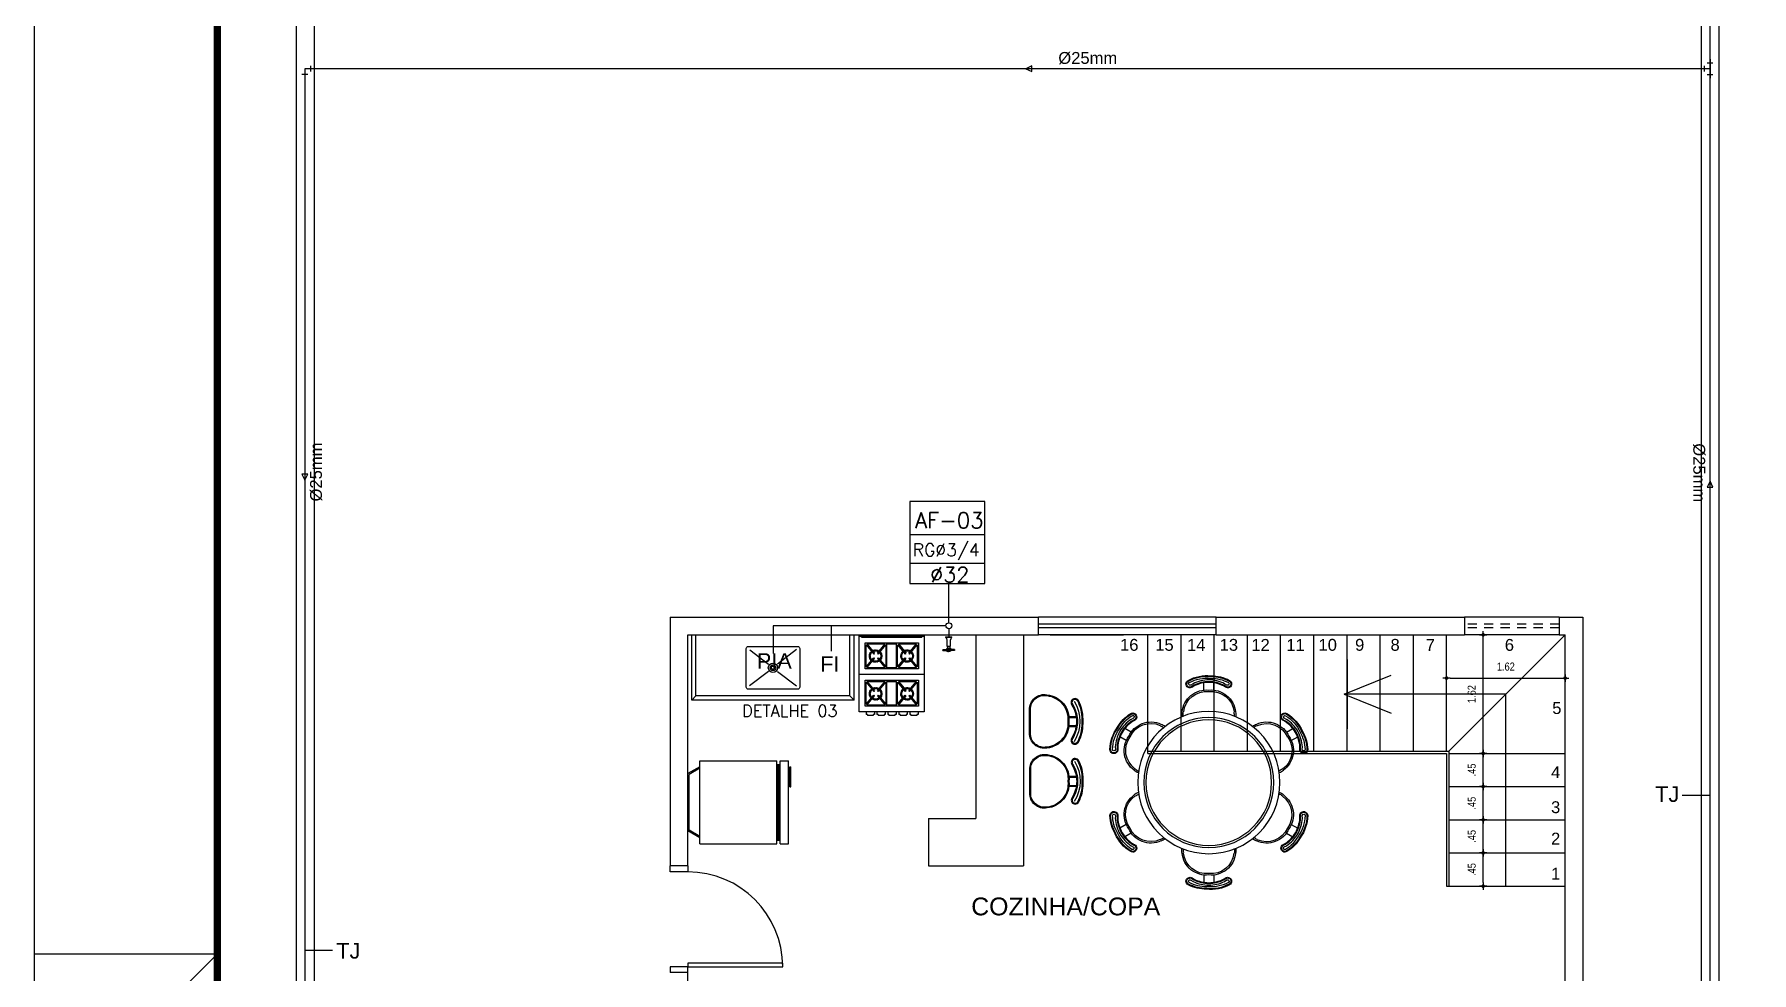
# Model space of a CAD drawing. Header units: millimetres. Extents: x 5512 to 5596, y 903 to 1082.
# Drawn here: x 5511.85 to 5535.32, y 992.17 to 1005 of the extents above; entities that cross this region are included whole.
import ezdxf
from ezdxf.enums import TextEntityAlignment as Align

# ---------------------------------------------------------------- set-up
doc = ezdxf.new("R2010")
doc.units = ezdxf.units.MM
doc.linetypes.add('HIDDEN2', pattern=[0.1875, 0.125, -0.0625])
for name, color, linetype in [('0-COTAS', 8, 'Continuous'), ('A-PEN-B', 5, 'Continuous'), ('AF', 5, 'Continuous'), ('CONEXOES', 3, 'Continuous'), ('COTA', 2, 'Continuous'), ('Diametro', 2, 'Continuous'), ('HIDRO 01', 4, 'Continuous'), ('MOVEIS', 7, 'Continuous'), ("PRANCHA - PROJETU'S", 7, 'Continuous'), ('Prumadas_L', 1, 'Continuous'), ('Prumadas_Q', 3, 'Continuous'), ('Prumadas_T', 2, 'Continuous'), ('TEXTO', 3, 'Continuous')]:
    doc.layers.add(name, color=color, linetype=linetype)
doc.styles.add('CARIMBO_DADOS', font='arial.ttf', dxfattribs={"height": 0.1})
doc.styles.add('F2', font='ARIALN.TTF')
doc.styles.add('ROMANS', font='romans__.ttf', dxfattribs={"height": 0.1})
doc.styles.get("Standard").update_dxf_attribs({"font": 'arial.ttf'})
doc.dimstyles.new('ARQUITETURA', dxfattribs={"dimtxt": 0.11, "dimasz": 0.05, "dimexe": 0.1, "dimexo": 0, "dimgap": 0.1, "dimtad": 1, "dimzin": 5, "dimdsep": 46, "dimtxsty": 'F2', "dimblk": 'COTA', "dimcen": 0, "dimse1": 1, "dimse2": 1, "dimadec": 0, "dimazin": 0, "dimtfac": 2, "dimtix": 1, "dimtmove": 2, "dimatfit": 3, "dimldrblk": 'COTA', "dimfxl": 1, "dimtolj": 1, "dimtzin": 5, "dimarcsym": 0})

# ---------------------------------------------------------------- blocks, each defined once
blk = doc.blocks.new('ADFSGASDFG')
at = {"layer": "PRANCHA - PROJETU'S", "color": 1}
for p, q in [((276.578, 107.346), (276.578, 47.946)), ((279.078, 77.646), (276.578, 75.146)), ((279.078, 77.646), (276.578, 77.646))]:
    blk.add_line(p, q, dxfattribs=at)
at = {"layer": "PRANCHA - PROJETU'S", "color": 4, "const_width": 0.1}
blk.add_lwpolyline([(279.078, 106.346), (359.678, 106.346), (359.678, 48.946), (279.078, 48.946)], close=True, dxfattribs=at)
blk = doc.blocks.new('MESA2')
at = {"layer": 'MOVEIS'}
for p, q in [((-0.042, 0.78), (-0.042, 0.842)), ((0.042, 0.78), (0.042, 0.842)), ((-0.654, 0.426), (-0.708, 0.457)), ((0.654, 0.426), (0.708, 0.457)), ((-0.696, 0.354), (-0.75, 0.385)), ((0.696, 0.354), (0.75, 0.385)), ((-0.696, -0.354), (-0.75, -0.385)), ((-0.654, -0.426), (-0.708, -0.457)), ((0.654, -0.426), (0.708, -0.457)), ((0.696, -0.354), (0.75, -0.385)), ((-0.042, -0.78), (-0.042, -0.842)), ((0.042, -0.78), (0.042, -0.842))]:
    blk.add_line(p, q, dxfattribs=at)
for points in [[(0.14, 0.805, 1.05486), (0.175, 0.862, 0.155268), (-0.018, 0.9, 0.126461), (-0.175, 0.862, 1.05486), (-0.14, 0.805), (-0.123, 0.816, -0.10861), (0, 0.845, -0.10861), (0.123, 0.816), (0.143, 0.803)], [(-0.627, 0.524, 1.05486), (-0.659, 0.582, 0.155268), (-0.789, 0.434, 0.126461), (-0.834, 0.279, 1.05486), (-0.767, 0.281), (-0.768, 0.301, -0.10861), (-0.732, 0.423, -0.10861), (-0.645, 0.514), (-0.624, 0.525)], [(0.767, 0.281, 1.05486), (0.834, 0.279, 0.155268), (0.771, 0.466, 0.126461), (0.659, 0.582, 1.05486), (0.627, 0.524), (0.645, 0.514, -0.10861), (0.732, 0.423, -0.10861), (0.768, 0.301), (0.767, 0.278)], [(-0.767, -0.281, 1.05486), (-0.834, -0.279, 0.155268), (-0.771, -0.466, 0.126461), (-0.659, -0.582, 1.05486), (-0.627, -0.524), (-0.645, -0.514, -0.10861), (-0.732, -0.423, -0.10861), (-0.768, -0.301), (-0.767, -0.278)], [(0.627, -0.524, 1.05486), (0.659, -0.582, 0.155268), (0.789, -0.434, 0.126461), (0.834, -0.279, 1.05486), (0.767, -0.281), (0.768, -0.301, -0.10861), (0.732, -0.423, -0.10861), (0.645, -0.514), (0.624, -0.525)], [(-0.14, -0.805, 1.05486), (-0.175, -0.862, 0.155268), (0.018, -0.9, 0.126461), (0.175, -0.862, 1.05486), (0.14, -0.805), (0.123, -0.816, -0.10861), (0, -0.845, -0.10861), (-0.123, -0.816), (-0.143, -0.803)]]:
    blk.add_lwpolyline(points, format="xyb", dxfattribs=at)
for points in [[(0.146, 0.808, 1.00688), (0.172, 0.856, 0.155572), (-0.018, 0.894, 0.126733), (-0.172, 0.856, 1.05699), (-0.143, 0.81), (-0.126, 0.821, -0.108986), (0, 0.851, -0.108986), (0.126, 0.821)], [(0.153, 0.822, 0.996324), (0.165, 0.843, 0.156413), (-0.017, 0.879, 0.127467), (-0.165, 0.843, 1.068465), (-0.152, 0.823), (-0.133, 0.834, -0.109896), (0, 0.867, -0.109896), (0.133, 0.834)], [(-0.627, 0.53, 1.00688), (-0.656, 0.577, 0.155572), (-0.783, 0.432, 0.126733), (-0.828, 0.279, 1.05699), (-0.773, 0.281), (-0.774, 0.301, -0.108986), (-0.737, 0.426, -0.108986), (-0.648, 0.519)], [(0.773, 0.278, 1.00688), (0.828, 0.279, 0.155572), (0.766, 0.463, 0.126733), (0.656, 0.577, 1.05699), (0.63, 0.529), (0.648, 0.519, -0.108986), (0.737, 0.426, -0.108986), (0.774, 0.301)], [(-0.635, 0.544, 0.996324), (-0.648, 0.564, 0.156413), (-0.77, 0.425, 0.127467), (-0.812, 0.279, 1.068465), (-0.788, 0.28), (-0.789, 0.302, -0.109896), (-0.751, 0.433, -0.109896), (-0.656, 0.533)], [(0.788, 0.278, 0.996324), (0.812, 0.279, 0.156413), (0.753, 0.454, 0.127467), (0.648, 0.564, 1.068465), (0.636, 0.543), (0.656, 0.533, -0.109896), (0.751, 0.433, -0.109896), (0.789, 0.302)], [(-0.773, -0.278, 1.00688), (-0.828, -0.279, 0.155572), (-0.766, -0.463, 0.126733), (-0.656, -0.577, 1.05699), (-0.63, -0.529), (-0.648, -0.519, -0.108986), (-0.737, -0.426, -0.108986), (-0.774, -0.301)], [(-0.788, -0.278, 0.996324), (-0.812, -0.279, 0.156413), (-0.753, -0.454, 0.127467), (-0.648, -0.564, 1.068465), (-0.636, -0.543), (-0.656, -0.533, -0.109896), (-0.751, -0.433, -0.109896), (-0.789, -0.302)], [(0.627, -0.53, 1.00688), (0.656, -0.577, 0.155572), (0.783, -0.432, 0.126733), (0.828, -0.279, 1.05699), (0.773, -0.281), (0.774, -0.301, -0.108986), (0.737, -0.426, -0.108986), (0.648, -0.519)], [(0.635, -0.544, 0.996324), (0.648, -0.564, 0.156413), (0.77, -0.425, 0.127467), (0.812, -0.279, 1.068465), (0.788, -0.28), (0.789, -0.302, -0.109896), (0.751, -0.433, -0.109896), (0.656, -0.533)], [(-0.146, -0.808, 1.00688), (-0.172, -0.856, 0.155572), (0.018, -0.894, 0.126733), (0.172, -0.856, 1.05699), (0.143, -0.81), (0.126, -0.821, -0.108986), (0, -0.851, -0.108986), (-0.126, -0.821)], [(-0.153, -0.822, 0.996324), (-0.165, -0.843, 0.156413), (0.017, -0.879, 0.127467), (0.165, -0.843, 1.068465), (0.152, -0.823), (0.133, -0.834, -0.109896), (0, -0.867, -0.109896), (-0.133, -0.834)]]:
    blk.add_lwpolyline(points, format="xyb", close=True, dxfattribs=at)
for radius in [0.6, 0.548, 0.53]:
    blk.add_circle((0, 0), radius, dxfattribs=at)
for centre, radius, start, end in [((-0.021, 0.576), 0.205, 84.0185, 174.1891), ((-0.02, 0.575), 0.194, 84.3819, 173.9852), ((0.019, 0.575), 0.194, 6.1053, 95.8465), ((0.021, 0.576), 0.205, 5.8109, 95.9815), ((-0.103, 0.574), 0.125, 169.512, 188.3632), ((-0.103, 0.574), 0.11, 169.512, 188.3632), ((0.103, 0.574), 0.113, 351.6368, 10.488), ((0.103, 0.574), 0.125, 351.6368, 10.488), ((-0.488, 0.306), 0.205, 65.8109, 155.9815), ((-0.488, 0.304), 0.194, 66.1053, 155.8465), ((-0.446, 0.376), 0.113, 51.6368, 70.488), ((-0.446, 0.376), 0.125, 51.6368, 70.488), ((0.446, 0.376), 0.125, 109.512, 128.3632), ((0.446, 0.376), 0.11, 109.512, 128.3632), ((0.488, 0.306), 0.205, 24.0185, 114.1891), ((0.488, 0.305), 0.194, 24.3819, 113.9852), ((-0.509, 0.27), 0.205, 144.0185, 234.1891), ((-0.508, 0.27), 0.194, 144.3819, 233.9852), ((0.507, 0.271), 0.194, 306.1053, 35.8465), ((0.509, 0.27), 0.205, 305.8109, 35.9815), ((-0.548, 0.198), 0.125, 229.512, 248.3632), ((-0.548, 0.198), 0.11, 229.512, 248.3632), ((0.548, 0.198), 0.113, 291.6368, 310.488), ((0.548, 0.198), 0.125, 291.6368, 310.488), ((-0.509, -0.27), 0.205, 125.8109, 215.9815), ((-0.507, -0.271), 0.194, 126.1053, 215.8465), ((-0.548, -0.198), 0.125, 111.6368, 130.488), ((-0.548, -0.198), 0.113, 111.6368, 130.488), ((0.548, -0.198), 0.11, 49.512, 68.3632), ((0.548, -0.198), 0.125, 49.512, 68.3632), ((0.508, -0.27), 0.194, 324.3819, 53.9852), ((0.509, -0.27), 0.205, 324.0185, 54.1891), ((-0.488, -0.306), 0.205, 204.0185, 294.1891), ((-0.488, -0.305), 0.194, 204.3819, 293.9852), ((0.488, -0.306), 0.205, 245.8109, 335.9815), ((0.488, -0.304), 0.194, 246.1053, 335.8465), ((-0.446, -0.376), 0.11, 289.512, 308.3632), ((-0.446, -0.376), 0.125, 289.512, 308.3632), ((-0.103, -0.574), 0.125, 171.6368, 190.488), ((-0.103, -0.574), 0.113, 171.6368, 190.488), ((0.103, -0.574), 0.11, 349.512, 8.3632), ((0.103, -0.574), 0.125, 349.512, 8.3632), ((0.446, -0.376), 0.125, 231.6368, 250.488), ((0.446, -0.376), 0.113, 231.6368, 250.488), ((-0.021, -0.576), 0.205, 185.8109, 275.9815), ((-0.019, -0.575), 0.194, 186.1053, 275.8465), ((0.021, -0.576), 0.205, 264.0185, 354.1891), ((0.02, -0.575), 0.194, 264.3819, 353.9852)]:
    blk.add_arc(centre, radius, start, end, dxfattribs=at)
blk = doc.blocks.new('CADEIRA1')
at = {"layer": 'MOVEIS'}
for p, q in [((-0.042, 0.121), (-0.042, 0.059)), ((-0.034, 0.121), (-0.034, 0.059)), ((0.034, 0.121), (0.034, 0.059)), ((0.042, 0.121), (0.042, 0.059))]:
    blk.add_line(p, q, dxfattribs=at)
for points in [[(-0.225, 0.304, 0.415086), (0, 0.121, 0.415086), (0.225, 0.304, 0.481436), (0.097, 0.451), (-0.097, 0.451, 0.481436)], [(-0.217, 0.305, 0.416783), (0, 0.129, 0.416783), (0.217, 0.305, 0.482687), (0.098, 0.443), (-0.098, 0.443, 0.482687)], [(0, 0.008), (-0.018, 0.008, -0.126472), (-0.171, 0.045, -1.005346), (-0.147, 0.09), (-0.127, 0.078, 0.10909), (0, 0.047, 0.10909), (0.127, 0.078), (0.147, 0.09, -1.005346), (0.171, 0.045, -0.126472), (0.018, 0.008)]]:
    blk.add_lwpolyline(points, format="xyb", close=True, dxfattribs=at)
blk.add_lwpolyline([(0.018, 0), (-0.018, 0, -0.126461), (-0.175, 0.039, -1.008866), (-0.143, 0.097), (-0.123, 0.085, 0.10861), (0, 0.055, 0.10861), (0.123, 0.085), (0.143, 0.097, -1.008866), (0.175, 0.039, -0.126461), (0.018, 0), (-0.018, 0)], format="xyb", dxfattribs=at)
blk.add_arc((-0.001, 0.349), 0.323, 238.4601, 302.259, dxfattribs=at)
blk = doc.blocks.new('GELADEIR')
at = {"layer": 'MOVEIS'}
for p, q in [((-0.3, -0.1), (-0.242, 0)), ((0.242, 0), (-0.242, 0)), ((0.3, -0.1), (0.242, 0)), ((-0.35, -0.1), (-0.35, -0.75)), ((0.35, -0.1), (-0.35, -0.1)), ((-0.288, -0.1), (-0.236, -0.01)), ((0.236, -0.01), (-0.236, -0.01)), ((0.288, -0.1), (0.236, -0.01)), ((0.35, -0.1), (0.35, -0.75)), ((0.35, -0.75), (-0.35, -0.75)), ((0.35, -0.78), (-0.35, -0.78)), ((-0.35, -0.78), (-0.35, -0.85)), ((0.35, -0.85), (-0.35, -0.85)), ((-0.32, -0.75), (-0.32, -0.78)), ((0.32, -0.76), (-0.32, -0.76)), ((0.32, -0.77), (-0.32, -0.77)), ((-0.3, -0.86), (-0.3, -0.87)), ((-0.13, -0.86), (-0.3, -0.86)), ((-0.29, -0.85), (-0.29, -0.86)), ((-0.14, -0.85), (-0.14, -0.86)), ((-0.13, -0.86), (-0.13, -0.87)), ((0.32, -0.75), (0.32, -0.78)), ((0.35, -0.78), (0.35, -0.85)), ((-0.13, -0.87), (-0.3, -0.87))]:
    blk.add_line(p, q, dxfattribs=at)
blk = doc.blocks.new('FOGAO4')
at = {"layer": 'MOVEIS'}
for p, q in [((0, 0), (0, -0.65)), ((0.55, 0), (0, 0)), ((0.55, -0.65), (0.55, 0)), ((0.55, -0.01), (0, -0.01)), ((0.02, -0.01), (0.02, -0.02)), ((0.53, -0.02), (0.02, -0.02)), ((0.05, -0.068), (0.05, -0.287)), ((0.5, -0.068), (0.05, -0.068)), ((0.06, -0.085), (0.06, -0.27)), ((0.124, -0.162), (0.06, -0.085)), ((0.131, -0.156), (0.066, -0.077)), ((0.219, -0.077), (0.066, -0.077)), ((0.219, -0.077), (0.154, -0.156)), ((0.225, -0.085), (0.161, -0.162)), ((0.225, -0.27), (0.225, -0.085)), ((0.235, -0.278), (0.235, -0.077)), ((0.315, -0.077), (0.235, -0.077)), ((0.315, -0.278), (0.315, -0.077)), ((0.325, -0.085), (0.325, -0.27)), ((0.389, -0.162), (0.325, -0.085)), ((0.396, -0.156), (0.331, -0.077)), ((0.484, -0.077), (0.331, -0.077)), ((0.484, -0.077), (0.419, -0.156)), ((0.49, -0.085), (0.426, -0.162)), ((0.49, -0.27), (0.49, -0.085)), ((0.5, -0.287), (0.5, -0.068)), ((0.53, -0.02), (0.53, -0.01)), ((0.05, -0.287), (0.5, -0.287)), ((0.124, -0.193), (0.06, -0.27)), ((0.131, -0.199), (0.066, -0.278)), ((0.066, -0.278), (0.219, -0.278)), ((0.219, -0.278), (0.154, -0.199)), ((0.225, -0.27), (0.161, -0.193)), ((0.235, -0.278), (0.315, -0.278)), ((0.389, -0.193), (0.325, -0.27)), ((0.396, -0.199), (0.331, -0.278)), ((0.331, -0.278), (0.484, -0.278)), ((0.484, -0.278), (0.419, -0.199)), ((0.49, -0.27), (0.426, -0.193)), ((0, -0.335), (0.55, -0.335)), ((0.5, -0.383), (0.05, -0.383)), ((0.05, -0.383), (0.05, -0.603)), ((0.124, -0.477), (0.06, -0.4)), ((0.06, -0.4), (0.06, -0.585)), ((0.131, -0.471), (0.066, -0.393)), ((0.219, -0.393), (0.066, -0.393)), ((0.219, -0.393), (0.154, -0.471)), ((0.225, -0.4), (0.161, -0.477)), ((0.225, -0.585), (0.225, -0.4)), ((0.315, -0.393), (0.235, -0.393)), ((0.235, -0.593), (0.235, -0.393)), ((0.315, -0.593), (0.315, -0.393)), ((0.389, -0.477), (0.325, -0.4)), ((0.325, -0.4), (0.325, -0.585)), ((0.396, -0.471), (0.331, -0.393)), ((0.484, -0.393), (0.331, -0.393)), ((0.484, -0.393), (0.419, -0.471)), ((0.49, -0.4), (0.426, -0.477)), ((0.49, -0.585), (0.49, -0.4)), ((0.5, -0.603), (0.5, -0.383)), ((0.124, -0.508), (0.06, -0.585)), ((0.131, -0.514), (0.066, -0.593)), ((0.219, -0.593), (0.154, -0.514)), ((0.225, -0.585), (0.161, -0.508)), ((0.389, -0.508), (0.325, -0.585)), ((0.396, -0.514), (0.331, -0.593)), ((0.484, -0.593), (0.419, -0.514)), ((0.49, -0.585), (0.426, -0.508)), ((0, -0.65), (0.55, -0.65)), ((0.05, -0.603), (0.5, -0.603)), ((0.053, -0.651), (0.053, -0.671)), ((0.053, -0.671), (0.063, -0.671)), ((0.063, -0.671), (0.063, -0.681)), ((0.063, -0.681), (0.113, -0.681)), ((0.066, -0.593), (0.219, -0.593)), ((0.113, -0.671), (0.113, -0.681)), ((0.113, -0.671), (0.123, -0.671)), ((0.123, -0.651), (0.123, -0.671)), ((0.144, -0.651), (0.144, -0.671)), ((0.144, -0.671), (0.154, -0.671)), ((0.154, -0.671), (0.154, -0.681)), ((0.154, -0.681), (0.204, -0.681)), ((0.204, -0.671), (0.214, -0.671)), ((0.204, -0.671), (0.204, -0.681)), ((0.214, -0.651), (0.214, -0.671)), ((0.235, -0.593), (0.315, -0.593)), ((0.238, -0.651), (0.238, -0.671)), ((0.238, -0.671), (0.248, -0.671)), ((0.248, -0.671), (0.248, -0.681)), ((0.248, -0.681), (0.298, -0.681)), ((0.298, -0.671), (0.308, -0.671)), ((0.298, -0.671), (0.298, -0.681)), ((0.308, -0.651), (0.308, -0.671)), ((0.329, -0.651), (0.329, -0.671)), ((0.329, -0.671), (0.339, -0.671)), ((0.331, -0.593), (0.484, -0.593)), ((0.339, -0.671), (0.339, -0.681)), ((0.339, -0.681), (0.389, -0.681)), ((0.389, -0.671), (0.399, -0.671)), ((0.389, -0.671), (0.389, -0.681)), ((0.399, -0.651), (0.399, -0.671)), ((0.42, -0.651), (0.42, -0.671)), ((0.42, -0.671), (0.43, -0.671)), ((0.43, -0.671), (0.43, -0.681)), ((0.43, -0.681), (0.48, -0.681)), ((0.48, -0.671), (0.49, -0.671)), ((0.48, -0.671), (0.48, -0.681)), ((0.49, -0.651), (0.49, -0.671))]:
    blk.add_line(p, q, dxfattribs=at)
for centre in [(0.127, -0.133), (0.14, -0.13), (0.152, -0.13), (0.165, -0.134), (0.393, -0.133), (0.406, -0.13), (0.418, -0.13), (0.431, -0.134), (0.096, -0.169), (0.096, -0.182), (0.098, -0.193), (0.1, -0.157), (0.102, -0.204), (0.107, -0.148), (0.12, -0.221), (0.13, -0.226), (0.143, -0.227), (0.155, -0.227), (0.166, -0.223), (0.182, -0.21), (0.185, -0.151), (0.189, -0.2), (0.191, -0.163), (0.193, -0.188), (0.193, -0.175), (0.362, -0.169), (0.362, -0.182), (0.364, -0.193), (0.366, -0.157), (0.368, -0.204), (0.373, -0.148), (0.386, -0.221), (0.396, -0.226), (0.409, -0.227), (0.421, -0.227), (0.432, -0.223), (0.448, -0.21), (0.451, -0.151), (0.455, -0.2), (0.457, -0.163), (0.459, -0.188), (0.459, -0.175), (0.096, -0.488), (0.096, -0.501), (0.098, -0.513), (0.1, -0.477), (0.102, -0.523), (0.107, -0.467), (0.12, -0.54), (0.127, -0.452), (0.13, -0.546), (0.14, -0.449), (0.143, -0.547), (0.152, -0.449), (0.155, -0.546), (0.165, -0.453), (0.166, -0.542), (0.182, -0.53), (0.185, -0.47), (0.189, -0.519), (0.191, -0.482), (0.193, -0.507), (0.193, -0.495), (0.362, -0.488), (0.362, -0.501), (0.364, -0.513), (0.366, -0.477), (0.368, -0.523), (0.373, -0.467), (0.386, -0.54), (0.393, -0.452), (0.396, -0.546), (0.406, -0.449), (0.409, -0.547), (0.418, -0.449), (0.421, -0.546), (0.431, -0.453), (0.432, -0.542), (0.448, -0.53), (0.451, -0.47), (0.455, -0.519), (0.457, -0.482), (0.459, -0.507), (0.459, -0.495)]:
    blk.add_circle(centre, 0.00272, dxfattribs=at)
for centre, radius, start, end in [((0.145, -0.179), 0.0526, 135.7635, 222.1091), ((0.145, -0.179), 0.0526, 58.8456, 124.8458), ((0.145, -0.179), 0.0445, 60.3812, 123.9931), ((0.145, -0.179), 0.0526, 314.1994, 47.9149), ((0.411, -0.179), 0.0526, 135.7635, 222.1091), ((0.411, -0.179), 0.0526, 58.8456, 124.8458), ((0.411, -0.179), 0.0445, 60.3812, 123.9931), ((0.411, -0.179), 0.0526, 314.1994, 47.9149), ((0.145, -0.179), 0.0445, 136.904, 220.5735), ((0.145, -0.179), 0.0526, 233.0398, 303.2818), ((0.145, -0.179), 0.0445, 233.5061, 302.1412), ((0.143, -0.178), 0.0243, 117.653, 141.3922), ((0.143, -0.178), 0.0243, 218.6078, 242.347), ((0.143, -0.178), 0.0243, 38.6078, 62.347), ((0.143, -0.178), 0.0243, 297.653, 321.3922), ((0.145, -0.179), 0.0445, 315.0522, 47.4486), ((0.411, -0.179), 0.0445, 136.904, 220.5735), ((0.411, -0.179), 0.0526, 233.0398, 303.2818), ((0.411, -0.179), 0.0445, 233.5061, 302.1412), ((0.407, -0.178), 0.0243, 117.653, 141.3922), ((0.407, -0.178), 0.0243, 218.6078, 242.347), ((0.407, -0.178), 0.0243, 38.6078, 62.347), ((0.407, -0.178), 0.0243, 297.653, 321.3922), ((0.411, -0.179), 0.0445, 315.0522, 47.4486), ((0.145, -0.498), 0.0526, 135.7635, 222.1091), ((0.145, -0.498), 0.0445, 136.904, 220.5735), ((0.145, -0.498), 0.0526, 233.0398, 303.2818), ((0.145, -0.498), 0.0526, 58.8456, 124.8458), ((0.145, -0.498), 0.0445, 233.5061, 302.1412), ((0.145, -0.498), 0.0445, 60.3812, 123.9931), ((0.143, -0.493), 0.0243, 117.653, 141.3922), ((0.143, -0.493), 0.0243, 218.6078, 242.347), ((0.143, -0.493), 0.0243, 38.6078, 62.347), ((0.143, -0.493), 0.0243, 297.653, 321.3922), ((0.145, -0.498), 0.0445, 315.0522, 47.4486), ((0.145, -0.498), 0.0526, 314.1994, 47.9149), ((0.411, -0.498), 0.0526, 135.7635, 222.1091), ((0.411, -0.498), 0.0445, 136.904, 220.5735), ((0.411, -0.498), 0.0526, 233.0398, 303.2818), ((0.411, -0.498), 0.0526, 58.8456, 124.8458), ((0.411, -0.498), 0.0445, 233.5061, 302.1412), ((0.411, -0.498), 0.0445, 60.3812, 123.9931), ((0.407, -0.493), 0.0243, 117.653, 141.3922), ((0.407, -0.493), 0.0243, 218.6078, 242.347), ((0.407, -0.493), 0.0243, 38.6078, 62.347), ((0.407, -0.493), 0.0243, 297.653, 321.3922), ((0.411, -0.498), 0.0445, 315.0522, 47.4486), ((0.411, -0.498), 0.0526, 314.1994, 47.9149)]:
    blk.add_arc(centre, radius, start, end, dxfattribs=at)
blk = doc.blocks.new('COTA')
at = {"layer": 'COTA'}
for p, q in [((-1, 0), (1, 0)), ((0, 1), (0, -1))]:
    blk.add_line(p, q, dxfattribs=at)
at = {"layer": 'COTA', "const_width": 0.5}
blk.add_lwpolyline([(-0.25, 0, 1), (0.25, 0, 1)], format="xyb", close=True, dxfattribs=at)
blk = doc.blocks.new('*D430')
at = {"layer": '0-COTAS', "color": 0, "lineweight": -2}
blk.add_line((5531.652, 993.857), (5531.652, 994.21), dxfattribs=at)
at = {"layer": 'Defpoints', "color": 0}
for p in [(5531.652, 994.26), (5531.652, 994.26), (5531.652, 993.807)]:
    blk.add_point(p, dxfattribs=at)
at = {"layer": '0-COTAS', "color": 0, "lineweight": -2, "xscale": 0.05, "yscale": 0.05, "zscale": 0.05}
for p, rotation in [((5531.652, 994.26), 90), ((5531.652, 993.807), 270)]:
    blk.add_blockref('COTA', p, dxfattribs=dict(at, rotation=rotation))
at = {"layer": '0-COTAS', "color": 0, "insert": (5531.496, 994.034), "char_height": 0.11, "attachment_point": 5, "rotation": 90, "style": 'F2'}
blk.add_mtext('\\A1;.45', dxfattribs=at)
blk = doc.blocks.new('*D431')
at = {"layer": '0-COTAS', "color": 0, "lineweight": -2}
blk.add_line((5531.652, 993.403), (5531.652, 993.757), dxfattribs=at)
at = {"layer": 'Defpoints', "color": 0}
for p in [(5531.652, 993.807), (5531.652, 993.807), (5531.548, 993.353)]:
    blk.add_point(p, dxfattribs=at)
at = {"layer": '0-COTAS', "color": 0, "lineweight": -2, "xscale": 0.05, "yscale": 0.05, "zscale": 0.05}
for p, rotation in [((5531.652, 993.807), 90), ((5531.652, 993.353), 270)]:
    blk.add_blockref('COTA', p, dxfattribs=dict(at, rotation=rotation))
at = {"layer": '0-COTAS', "color": 0, "insert": (5531.496, 993.58), "char_height": 0.11, "attachment_point": 5, "rotation": 90, "style": 'F2'}
blk.add_mtext('\\A1;.45', dxfattribs=at)
blk = doc.blocks.new('*D432')
at = {"layer": '0-COTAS', "color": 0, "lineweight": -2}
blk.add_line((5531.652, 994.31), (5531.652, 994.664), dxfattribs=at)
at = {"layer": 'Defpoints', "color": 0}
for p in [(5531.652, 994.714), (5531.652, 994.714), (5531.652, 994.26)]:
    blk.add_point(p, dxfattribs=at)
at = {"layer": '0-COTAS', "color": 0, "lineweight": -2, "xscale": 0.05, "yscale": 0.05, "zscale": 0.05}
for p, rotation in [((5531.652, 994.714), 90), ((5531.652, 994.26), 270)]:
    blk.add_blockref('COTA', p, dxfattribs=dict(at, rotation=rotation))
at = {"layer": '0-COTAS', "color": 0, "insert": (5531.496, 994.487), "char_height": 0.11, "attachment_point": 5, "rotation": 90, "style": 'F2'}
blk.add_mtext('\\A1;.45', dxfattribs=at)
blk = doc.blocks.new('*D433')
at = {"layer": '0-COTAS', "color": 0, "lineweight": -2}
blk.add_line((5531.652, 994.764), (5531.652, 995.118), dxfattribs=at)
at = {"layer": 'Defpoints', "color": 0}
for p in [(5531.652, 995.168), (5531.652, 995.168), (5531.652, 994.714)]:
    blk.add_point(p, dxfattribs=at)
at = {"layer": '0-COTAS', "color": 0, "lineweight": -2, "xscale": 0.05, "yscale": 0.05, "zscale": 0.05}
for p, rotation in [((5531.652, 995.168), 90), ((5531.652, 994.714), 270)]:
    blk.add_blockref('COTA', p, dxfattribs=dict(at, rotation=rotation))
at = {"layer": '0-COTAS', "color": 0, "insert": (5531.496, 994.941), "char_height": 0.11, "attachment_point": 5, "rotation": 90, "style": 'F2'}
blk.add_mtext('\\A1;.45', dxfattribs=at)
blk = doc.blocks.new('*D434')
at = {"layer": '0-COTAS', "color": 0, "lineweight": -2}
blk.add_line((5531.202, 996.197), (5532.722, 996.197), dxfattribs=at)
at = {"layer": 'Defpoints', "color": 0}
for p in [(5531.152, 996.297), (5532.772, 996.297), (5532.772, 996.197)]:
    blk.add_point(p, dxfattribs=at)
at = {"layer": '0-COTAS', "color": 0, "lineweight": -2, "xscale": 0.05, "yscale": 0.05, "zscale": 0.05, "rotation": 180}
blk.add_blockref('COTA', (5531.152, 996.197), dxfattribs=at)
at = {"layer": '0-COTAS', "color": 0, "lineweight": -2, "xscale": 0.05, "yscale": 0.05, "zscale": 0.05}
blk.add_blockref('COTA', (5532.772, 996.197), dxfattribs=at)
at = {"layer": '0-COTAS', "color": 0, "insert": (5531.962, 996.353), "char_height": 0.11, "attachment_point": 5, "style": 'F2'}
blk.add_mtext('\\A1;1.62', dxfattribs=at)
blk = doc.blocks.new('*D435')
at = {"layer": '0-COTAS', "color": 0, "lineweight": -2}
blk.add_line((5531.652, 995.218), (5531.652, 996.738), dxfattribs=at)
at = {"layer": 'Defpoints', "color": 0}
for p in [(5531.652, 996.788), (5531.652, 996.788), (5531.652, 995.168)]:
    blk.add_point(p, dxfattribs=at)
at = {"layer": '0-COTAS', "color": 0, "lineweight": -2, "xscale": 0.05, "yscale": 0.05, "zscale": 0.05}
for p, rotation in [((5531.652, 996.788), 90), ((5531.652, 995.168), 270)]:
    blk.add_blockref('COTA', p, dxfattribs=dict(at, rotation=rotation))
at = {"layer": '0-COTAS', "color": 0, "insert": (5531.496, 995.978), "char_height": 0.11, "attachment_point": 5, "rotation": 90, "style": 'F2'}
blk.add_mtext('\\A1;1.62', dxfattribs=at)
blk = doc.blocks.new('registro geral')
at = {"layer": 'A-PEN-B'}
blk.add_line((5315.117, 941.801), (5315.26, 941.801), dxfattribs=at)
at = {"layer": 'HIDRO 01', "color": 4}
for p, q in [((5315.259, 941.848), (5315.251, 941.848)), ((5315.251, 941.796), (5315.251, 941.848)), ((5315.251, 941.744), (5315.251, 941.796)), ((5315.251, 941.744), (5315.259, 941.744)), ((5315.259, 941.796), (5315.259, 941.848)), ((5315.259, 941.744), (5315.259, 941.796)), ((5315.412, 941.828), (5315.36, 941.828)), ((5315.36, 941.764), (5315.412, 941.764)), ((5315.412, 941.796), (5315.412, 941.828)), ((5315.412, 941.817), (5315.445, 941.817)), ((5315.412, 941.764), (5315.412, 941.796)), ((5315.412, 941.775), (5315.445, 941.775)), ((5315.445, 941.817), (5315.445, 941.825)), ((5315.445, 941.796), (5315.445, 941.817)), ((5315.445, 941.776), (5315.445, 941.796)), ((5315.445, 941.767), (5315.445, 941.776)), ((5315.466, 941.894), (5315.466, 941.84)), ((5315.466, 941.806), (5315.466, 941.841)), ((5315.466, 941.796), (5315.466, 941.806)), ((5315.466, 941.786), (5315.466, 941.796)), ((5315.466, 941.786), (5315.466, 941.753)), ((5315.466, 941.699), (5315.466, 941.753)), ((5315.466, 941.741), (5315.466, 941.75)), ((5315.466, 941.731), (5315.466, 941.741)), ((5315.468, 941.896), (5315.476, 941.896)), ((5315.468, 941.696), (5315.476, 941.696)), ((5315.476, 941.896), (5315.483, 941.896)), ((5315.483, 941.696), (5315.476, 941.696)), ((5315.486, 941.894), (5315.486, 941.837)), ((5315.486, 941.806), (5315.486, 941.838)), ((5315.486, 941.806), (5315.486, 941.796)), ((5315.486, 941.796), (5315.486, 941.786)), ((5315.486, 941.786), (5315.486, 941.754)), ((5315.486, 941.699), (5315.486, 941.756)), ((5315.486, 941.75), (5315.486, 941.741)), ((5315.486, 941.741), (5315.486, 941.731)), ((5315.492, 941.818), (5315.492, 941.826)), ((5315.492, 941.796), (5315.492, 941.818)), ((5315.492, 941.775), (5315.492, 941.796)), ((5315.492, 941.766), (5315.492, 941.775)), ((5315.492, 941.766), (5315.492, 941.766))]:
    blk.add_line(p, q, dxfattribs=at)
for points in [[(5315.445, 941.825), (5315.448, 941.826), (5315.451, 941.827), (5315.455, 941.828)], [(5315.445, 941.767), (5315.448, 941.767), (5315.451, 941.766), (5315.455, 941.765)]]:
    blk.add_lwpolyline(points, dxfattribs=at)
at = {"layer": 'HIDRO 01', "color": 4, "extrusion": (0, 0, -1)}
for centre, radius, start, end in [((-5315.333, 941.96), 0.134, 258.5493, 303.6418), ((-5315.333, 941.633), 0.134, 56.358, 101.4504), ((-5315.452, 941.841), 0.0136, 180, 257.6401), ((-5315.452, 941.752), 0.0136, 102.3567, 180.0002), ((-5315.476, 941.864), 0.0099, 0.0182, 89.9818), ((-5315.476, 941.844), 0.0099, 270.0181, 359.9817), ((-5315.476, 941.806), 0.0099, 0.0182, 89.9818), ((-5315.476, 941.786), 0.0099, 270.0181, 359.9817), ((-5315.476, 941.75), 0.0099, 0.0182, 89.9818), ((-5315.476, 941.731), 0.0099, 270.0181, 359.9817), ((-5315.468, 941.699), 0.00247, 270, 360), ((-5315.476, 941.864), 0.0099, 90.026, 179.974), ((-5315.476, 941.844), 0.0099, 180.0181, 269.9817), ((-5315.476, 941.806), 0.0099, 90.026, 179.974), ((-5315.476, 941.786), 0.0099, 180.0181, 269.9817), ((-5315.476, 941.75), 0.0099, 90.026, 179.974), ((-5315.476, 941.731), 0.0099, 180.0181, 269.9817), ((-5315.483, 941.894), 0.00247, 90, 180), ((-5315.499, 941.838), 0.0136, 303.621, 358.7632), ((-5315.499, 941.754), 0.0136, 360, 56.3941), ((-5315.494, 941.823), 0.00198, 0, 79.9052), ((-5315.494, 941.823), 0.00198, 79.8876, 159.8781), ((-5315.422, 941.796), 0.0789, 159.8637, 180.0043)]:
    blk.add_arc(centre, radius, start, end, dxfattribs=at)
at = {"layer": 'HIDRO 01', "color": 4}
for centre, radius, start, end in [((5315.468, 941.894), 0.00247, 90, 180.0011), ((5315.483, 941.699), 0.00247, 270, 0.0017), ((5315.492, 941.826), 0.00025, 0.0849, 56.1155), ((5315.494, 941.77), 0.00198, 179.9966, 259.9279), ((5315.492, 941.766), 0.000248, 303.6441, 333.2826), ((5315.494, 941.77), 0.00198, 259.9237, 339.8729), ((5315.422, 941.796), 0.0789, 339.8611, 0.006)]:
    blk.add_arc(centre, radius, start, end, dxfattribs=at)

msp = doc.modelspace()

# ---------------------------------------------------------------- linework, layer by layer
at = {"layer": '0-COTAS'}
for p, q in [((5515.438, 971.354), (5515.438, 1019.954)), ((5534.878, 972.163), (5534.878, 1019.954)), ((5515.681, 976.457), (5515.681, 1019.711)), ((5534.635, 972.406), (5534.635, 1019.711)), ((5520.541, 997.031), (5525.574, 997.031)), ((5520.541, 997.031), (5520.541, 993.629)), ((5528.004, 997.031), (5525.574, 997.031)), ((5525.574, 996.788), (5525.574, 997.031)), ((5528.004, 996.933), (5525.574, 996.933)), ((5528.004, 997.031), (5531.395, 997.031)), ((5528.004, 996.788), (5528.004, 997.031)), ((5531.395, 997.031), (5531.395, 996.788)), ((5532.691, 997.031), (5531.395, 997.031)), ((5532.691, 997.031), (5533.015, 997.031)), ((5532.691, 997.031), (5532.691, 996.788)), ((5533.015, 997.031), (5533.015, 989.903)), ((5520.784, 996.788), (5525.574, 996.788)), ((5520.784, 993.629), (5520.784, 996.788)), ((5520.836, 995.897), (5520.836, 996.788)), ((5520.893, 995.953), (5520.893, 996.788)), ((5522.999, 995.953), (5522.999, 996.788)), ((5523.056, 995.897), (5523.056, 996.788)), ((5524.721, 996.788), (5524.721, 994.277)), ((5525.369, 996.788), (5525.369, 993.629)), ((5528.004, 996.885), (5525.574, 996.885)), ((5528.004, 996.788), (5525.574, 996.788)), ((5525.733, 996.788), (5526.735, 996.788)), ((5527.07, 995.2), (5527.07, 996.788)), ((5527.524, 995.2), (5527.524, 996.788)), ((5527.977, 995.2), (5527.977, 996.788)), ((5528.004, 996.788), (5531.395, 996.788)), ((5528.431, 995.2), (5528.431, 996.788)), ((5528.884, 995.2), (5528.884, 996.788)), ((5529.338, 995.2), (5529.338, 996.788)), ((5529.792, 995.2), (5529.792, 996.788)), ((5530.245, 995.2), (5530.245, 996.788)), ((5530.699, 995.2), (5530.699, 996.788)), ((5531.152, 995.2), (5531.152, 996.788)), ((5531.185, 995.2), (5532.772, 996.788)), ((5532.691, 996.788), (5531.395, 996.788)), ((5532.691, 996.788), (5532.772, 996.788)), ((5532.772, 989.903), (5532.772, 996.788)), ((5521.629, 996.583), (5521.884, 996.386)), ((5522.269, 996.587), (5522.009, 996.386)), ((5529.792, 996.452), (5529.792, 995.503)), ((5521.884, 996.289), (5521.625, 996.089)), ((5522.009, 996.289), (5522.269, 996.089)), ((5529.751, 995.978), (5530.397, 996.237)), ((5520.893, 995.953), (5520.836, 995.897)), ((5523.056, 995.897), (5520.836, 995.897)), ((5522.999, 995.953), (5520.893, 995.953)), ((5522.999, 995.953), (5523.056, 995.897)), ((5531.962, 995.978), (5529.751, 995.978)), ((5529.751, 995.978), (5530.397, 995.719)), ((5531.962, 993.353), (5531.962, 995.978)), ((5527.07, 995.2), (5531.185, 995.2)), ((5527.07, 995.168), (5527.07, 995.2)), ((5527.07, 995.168), (5531.152, 995.168)), ((5531.152, 995.168), (5531.152, 993.353)), ((5531.185, 995.2), (5531.185, 993.353)), ((5531.185, 995.168), (5532.772, 995.168)), ((5531.185, 994.714), (5532.772, 994.714)), ((5524.073, 994.277), (5524.073, 993.629)), ((5524.073, 994.277), (5524.721, 994.277)), ((5531.185, 994.26), (5532.772, 994.26)), ((5531.185, 993.807), (5532.772, 993.807)), ((5520.784, 993.629), (5520.541, 993.629)), ((5524.073, 993.629), (5525.369, 993.629)), ((5531.152, 993.353), (5532.772, 993.353)), ((5520.784, 992.171), (5520.541, 992.171)), ((5520.784, 992.009), (5520.784, 992.171))]:
    msp.add_line(p, q, dxfattribs=at)
at = {"layer": '0-COTAS', "linetype": 'HIDDEN2'}
for p, q in [((5532.691, 996.933), (5531.395, 996.933)), ((5532.691, 996.885), (5531.395, 996.885))]:
    msp.add_line(p, q, dxfattribs=at)
at = {"layer": '0-COTAS'}
msp.add_lwpolyline([(5522.027, 996.63), (5522.284, 996.63, -0.414214), (5522.313, 996.601), (5522.313, 996.074, -0.414214), (5522.284, 996.045), (5521.61, 996.045, -0.414214), (5521.581, 996.074), (5521.581, 996.601, -0.414214), (5521.61, 996.63), (5522.027, 996.63)], format="xyb", dxfattribs=at)
for points in [[(5520.784, 993.629), (5520.784, 993.548), (5520.541, 993.548), (5520.541, 993.629)], [(5520.784, 992.171), (5520.784, 992.252), (5520.541, 992.252), (5520.541, 992.171)]]:
    msp.add_lwpolyline(points, dxfattribs=at)
msp.add_lwpolyline([(5520.784, 992.252), (5522.08, 992.252), (5522.08, 992.3), (5520.784, 992.3)], close=True, dxfattribs=at)
for radius in [0.0634, 0.0389, 0.0238]:
    msp.add_circle((5521.947, 996.338), radius, dxfattribs=at)
msp.add_arc((5520.784, 992.252), 1.296, 360, 90, dxfattribs=at)
at = {"layer": 'A-PEN-B'}
msp.add_circle((5524.351, 996.912), 0.0405, dxfattribs=at)
at = {"layer": 'AF'}
for p, q in [((5534.753, 1004.526), (5534.753, 1019.29)), ((5534.753, 1004.526), (5515.551, 1004.526)), ((5515.551, 1004.526), (5515.551, 979.518)), ((5534.753, 974.98), (5534.753, 1004.526)), ((5524.311, 996.912), (5521.95, 996.912)), ((5521.95, 996.912), (5521.95, 996.531)), ((5522.741, 996.912), (5522.741, 996.567)), ((5534.373, 994.595), (5534.753, 994.595)), ((5515.551, 992.478), (5515.93, 992.478))]:
    msp.add_line(p, q, dxfattribs=at)
for points in [[(5525.403, 1004.526, 0), (5525.484, 1004.486, 0), (5525.484, 1004.567, 0), (5525.403, 1004.526, 0)], [(5515.551, 998.903, 0), (5515.591, 998.984, 0), (5515.51, 998.984, 0), (5515.551, 998.903, 0)], [(5534.753, 998.889, 0), (5534.712, 998.808, 0), (5534.793, 998.808, 0), (5534.753, 998.889, 0)]]:
    msp.add_polyline3d(points, dxfattribs=at)
at = {"layer": 'CONEXOES'}
for p, q in [((5515.591, 1004.445), (5515.51, 1004.445)), ((5515.68, 1004.526), (5515.551, 1004.526)), ((5515.551, 1004.526), (5515.551, 1004.396)), ((5515.632, 1004.486), (5515.632, 1004.567)), ((5534.753, 1004.526), (5534.623, 1004.526)), ((5534.672, 1004.567), (5534.672, 1004.486)), ((5534.712, 1004.607), (5534.793, 1004.607)), ((5534.712, 1004.445), (5534.793, 1004.445)), ((5534.753, 1004.656), (5534.753, 1004.396))]:
    msp.add_line(p, q, dxfattribs=at)
at = {"layer": 'Prumadas_L'}
for p, q in [((5524.841, 998.157), (5523.819, 998.157)), ((5524.841, 997.765), (5523.819, 997.765)), ((5524.351, 996.953), (5524.351, 997.488))]:
    msp.add_line(p, q, dxfattribs=at)
at = {"layer": 'Prumadas_Q'}
for p, q in [((5524.841, 998.609), (5523.819, 998.609)), ((5523.819, 998.609), (5523.819, 997.488)), ((5524.841, 997.488), (5524.841, 998.609)), ((5523.819, 997.488), (5524.841, 997.488))]:
    msp.add_line(p, q, dxfattribs=at)

# ---------------------------------------------------------------- block references
at = {"layer": '0-COTAS', "xscale": -1.62, "yscale": 1.62, "zscale": 1.62}
for name, p in [('FOGAO4', (5524.015, 996.788)), ('MESA2', (5527.903, 994.769))]:
    msp.add_blockref(name, p, dxfattribs=at)
for name, p, rotation in [('CADEIRA1', (5526.184, 995.605), 90), ('GELADEIR', (5520.784, 994.499), 90), ('CADEIRA1', (5526.187, 994.786), 90.00000000000007)]:
    msp.add_blockref(name, p, dxfattribs=dict(at, rotation=rotation))
at = {"layer": 'AF', "xscale": 0.81, "yscale": 0.81, "zscale": 0.81, "rotation": 270}
msp.add_blockref('registro geral', (4761.493, 5302.116), dxfattribs=at)
at = {"layer": "PRANCHA - PROJETU'S", "color": 1}
msp.add_blockref('ADFSGASDFG', (5235.275, 914.776), dxfattribs=at)

# ---------------------------------------------------------------- texts
at = {"layer": '0-COTAS', "color": 230, "char_height": 0.162, "attachment_point": 5, "style": 'CARIMBO_DADOS'}
for s, insert in [('16', (5526.816, 996.65)), ('15', (5527.297, 996.65)), ('14', (5527.731, 996.65)), ('13', (5528.177, 996.65)), ('12', (5528.61, 996.65)), ('11', (5529.088, 996.65)), ('10', (5529.528, 996.65)), ('9', (5529.965, 996.65)), ('8', (5530.449, 996.65)), ('7', (5530.93, 996.65)), ('6', (5532.011, 996.649)), ('5', (5532.659, 995.786)), ('4', (5532.643, 994.91)), ('3', (5532.643, 994.431)), ('2', (5532.643, 994.003)), ('1', (5532.643, 993.524))]:
    msp.add_mtext(s, dxfattribs=dict(at, insert=insert))
at = {"layer": '0-COTAS', "color": 230, "insert": (5525.948, 993.074), "char_height": 0.243, "attachment_point": 5, "style": 'CARIMBO_DADOS'}
msp.add_mtext_dynamic_manual_height_columns('COZINHA/COPA', width=0.84921, gutter_width=0.5, heights=[0], dxfattribs=at)
at = {"layer": 'Diametro', "style": 'ROMANS'}
msp.add_text('DETALHE 03', height=0.162, rotation=360, dxfattribs=at).set_placement((5522.178, 995.668), align=Align.CENTER)
at = {"layer": 'Prumadas_T', "style": 'ROMANS'}
for s, height, p in [('AF-03', 0.2143, (5524.357, 998.247)), ('RG%%C3/4', 0.1715, (5524.314, 997.864)), ('%%C32', 0.2075, (5524.363, 997.506))]:
    msp.add_text(s, height=height, rotation=360, dxfattribs=at).set_placement(p, align=Align.CENTER)
at = {"layer": 'Prumadas_T'}
for s, p in [('PIA', (5521.726, 996.325)), ('FI', (5522.592, 996.284)), ('TJ', (5534.003, 994.504)), ('TJ', (5515.98, 992.363))]:
    msp.add_text(s, height=0.2123, rotation=360, dxfattribs=at).set_placement(p)
at = {"layer": 'TEXTO'}
msp.add_text('Ø25mm', height=0.162, dxfattribs=at).set_placement((5526.249, 1004.673), align=Align.MIDDLE_CENTER)
for rotation, p in [(90, (5515.702, 999.013)), (270, (5534.605, 999.003))]:
    msp.add_text('Ø25mm', height=0.162, rotation=rotation, dxfattribs=at).set_placement(p, align=Align.MIDDLE_CENTER)

# ---------------------------------------------------------------- dimensions: what is measured, and where the dimension line sits
at = {"layer": '0-COTAS'}
for base, p1, p2, picture, middle in [((5531.652, 996.788), (5531.652, 995.168), (5531.652, 996.788), '*D435', (5531.496, 995.978)), ((5531.652, 995.168), (5531.652, 994.714), (5531.652, 995.168), '*D433', (5531.496, 994.941)), ((5531.652, 994.714), (5531.652, 994.26), (5531.652, 994.714), '*D432', (5531.496, 994.487)), ((5531.652, 994.26), (5531.652, 993.807), (5531.652, 994.26), '*D430', (5531.496, 994.034)), ((5531.652, 993.807), (5531.548, 993.353), (5531.652, 993.807), '*D431', (5531.496, 993.58))]:
    dim = msp.add_linear_dim(base=base, p1=p1, p2=p2, angle=90, dimstyle='ARQUITETURA', dxfattribs=at)
    dim.commit()
    dim.dimension.update_dxf_attribs({"geometry": picture, "text_midpoint": middle})
dim = msp.add_linear_dim(base=(5532.772, 996.197), p1=(5531.152, 996.297), p2=(5532.772, 996.297), dimstyle='ARQUITETURA', dxfattribs=at)
dim.commit()
dim.dimension.update_dxf_attribs({"geometry": '*D434', "text_midpoint": (5531.962, 996.353)})

doc.saveas('drawing.dxf')
